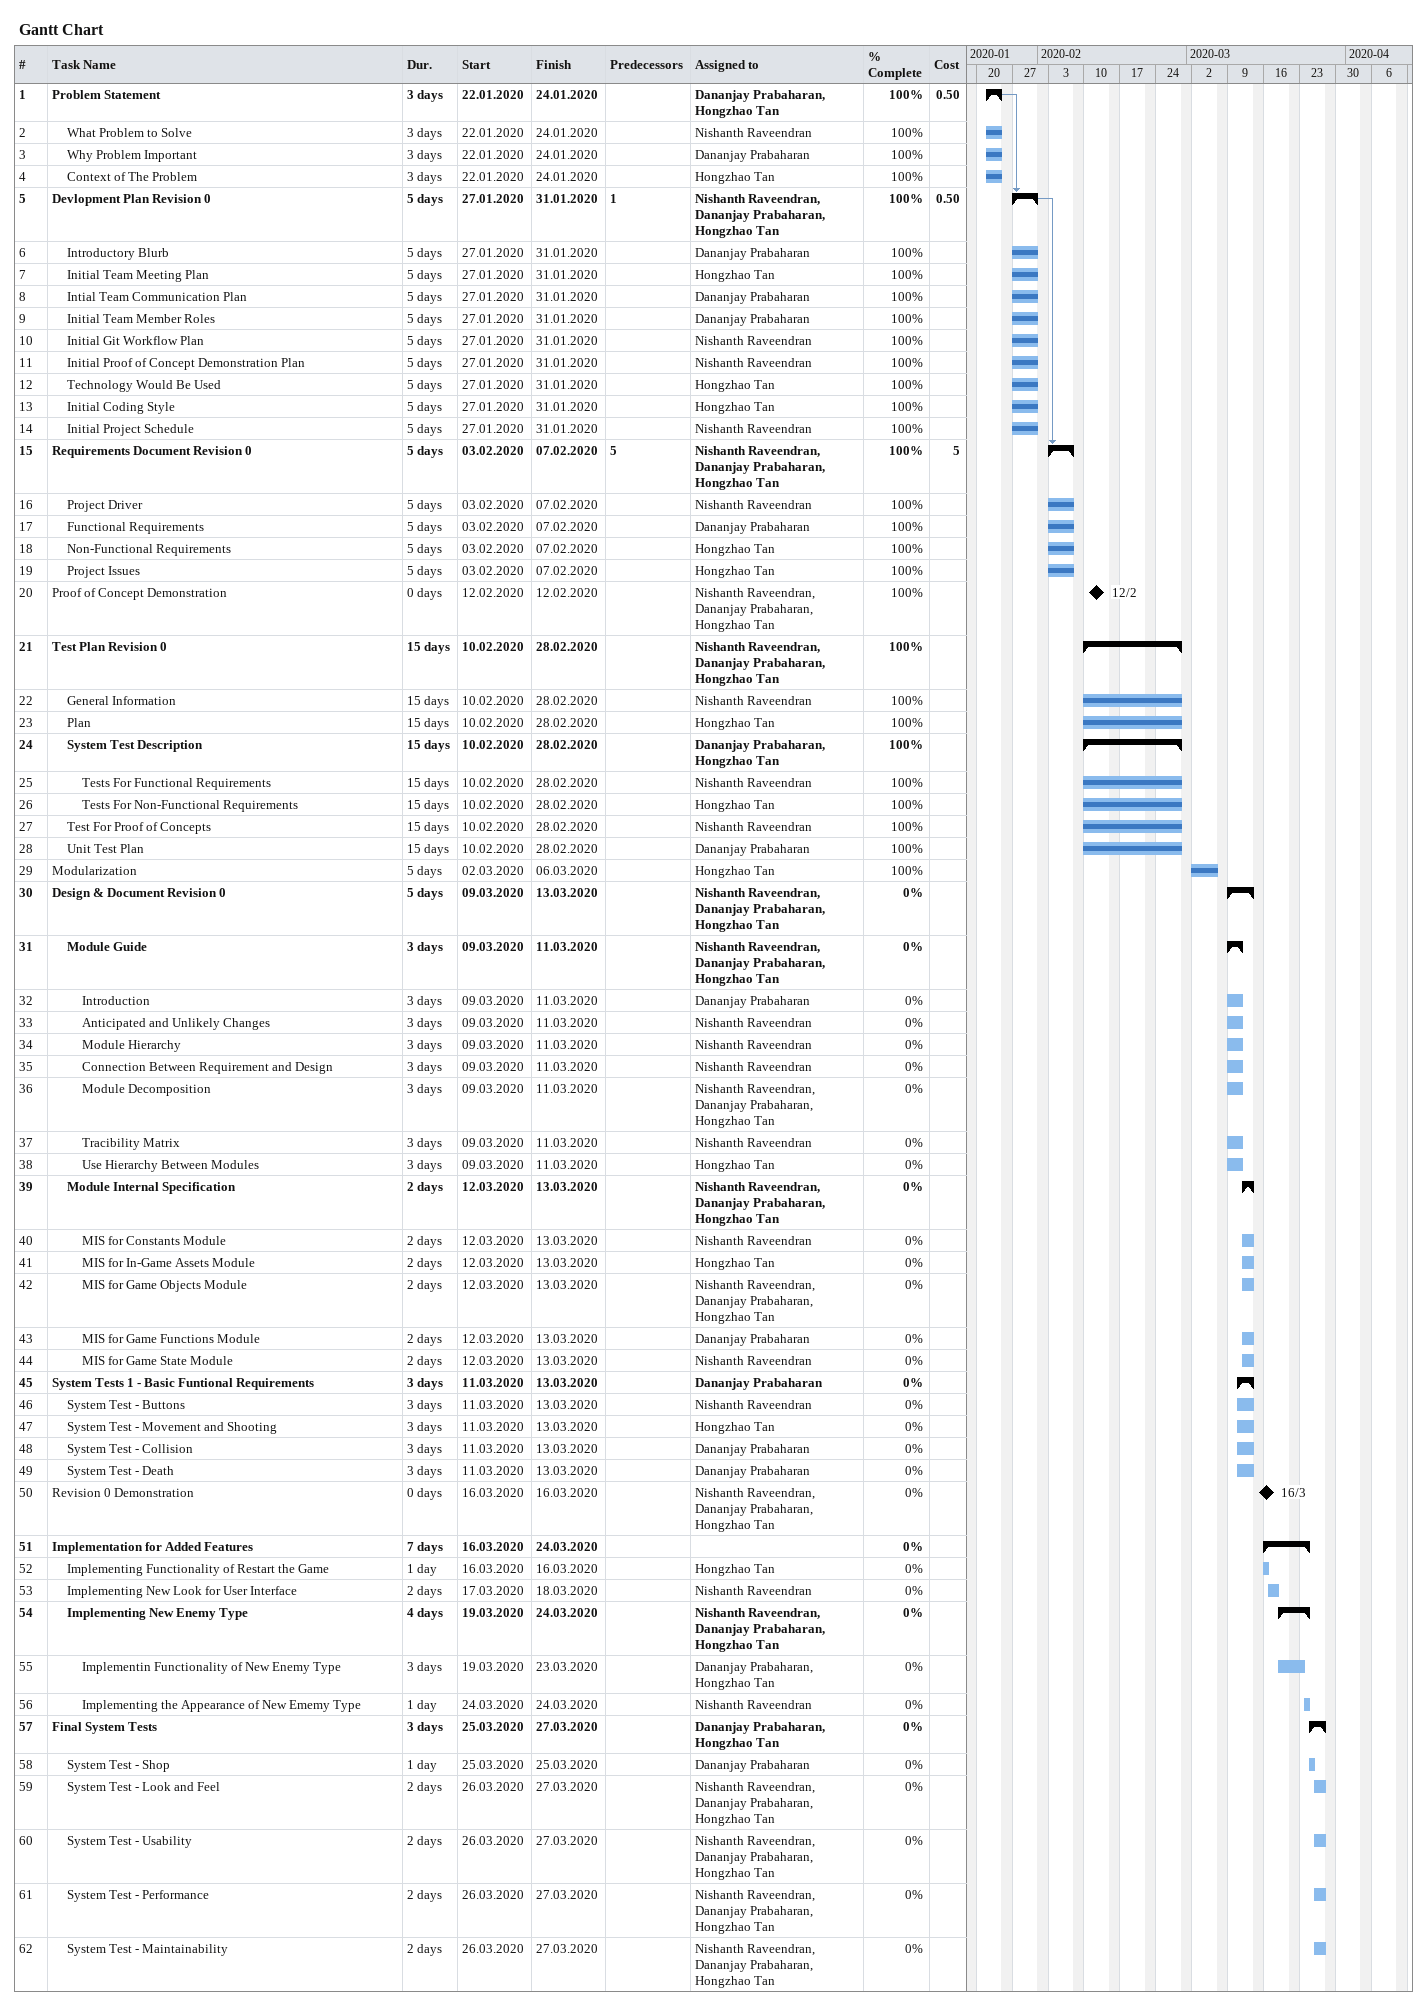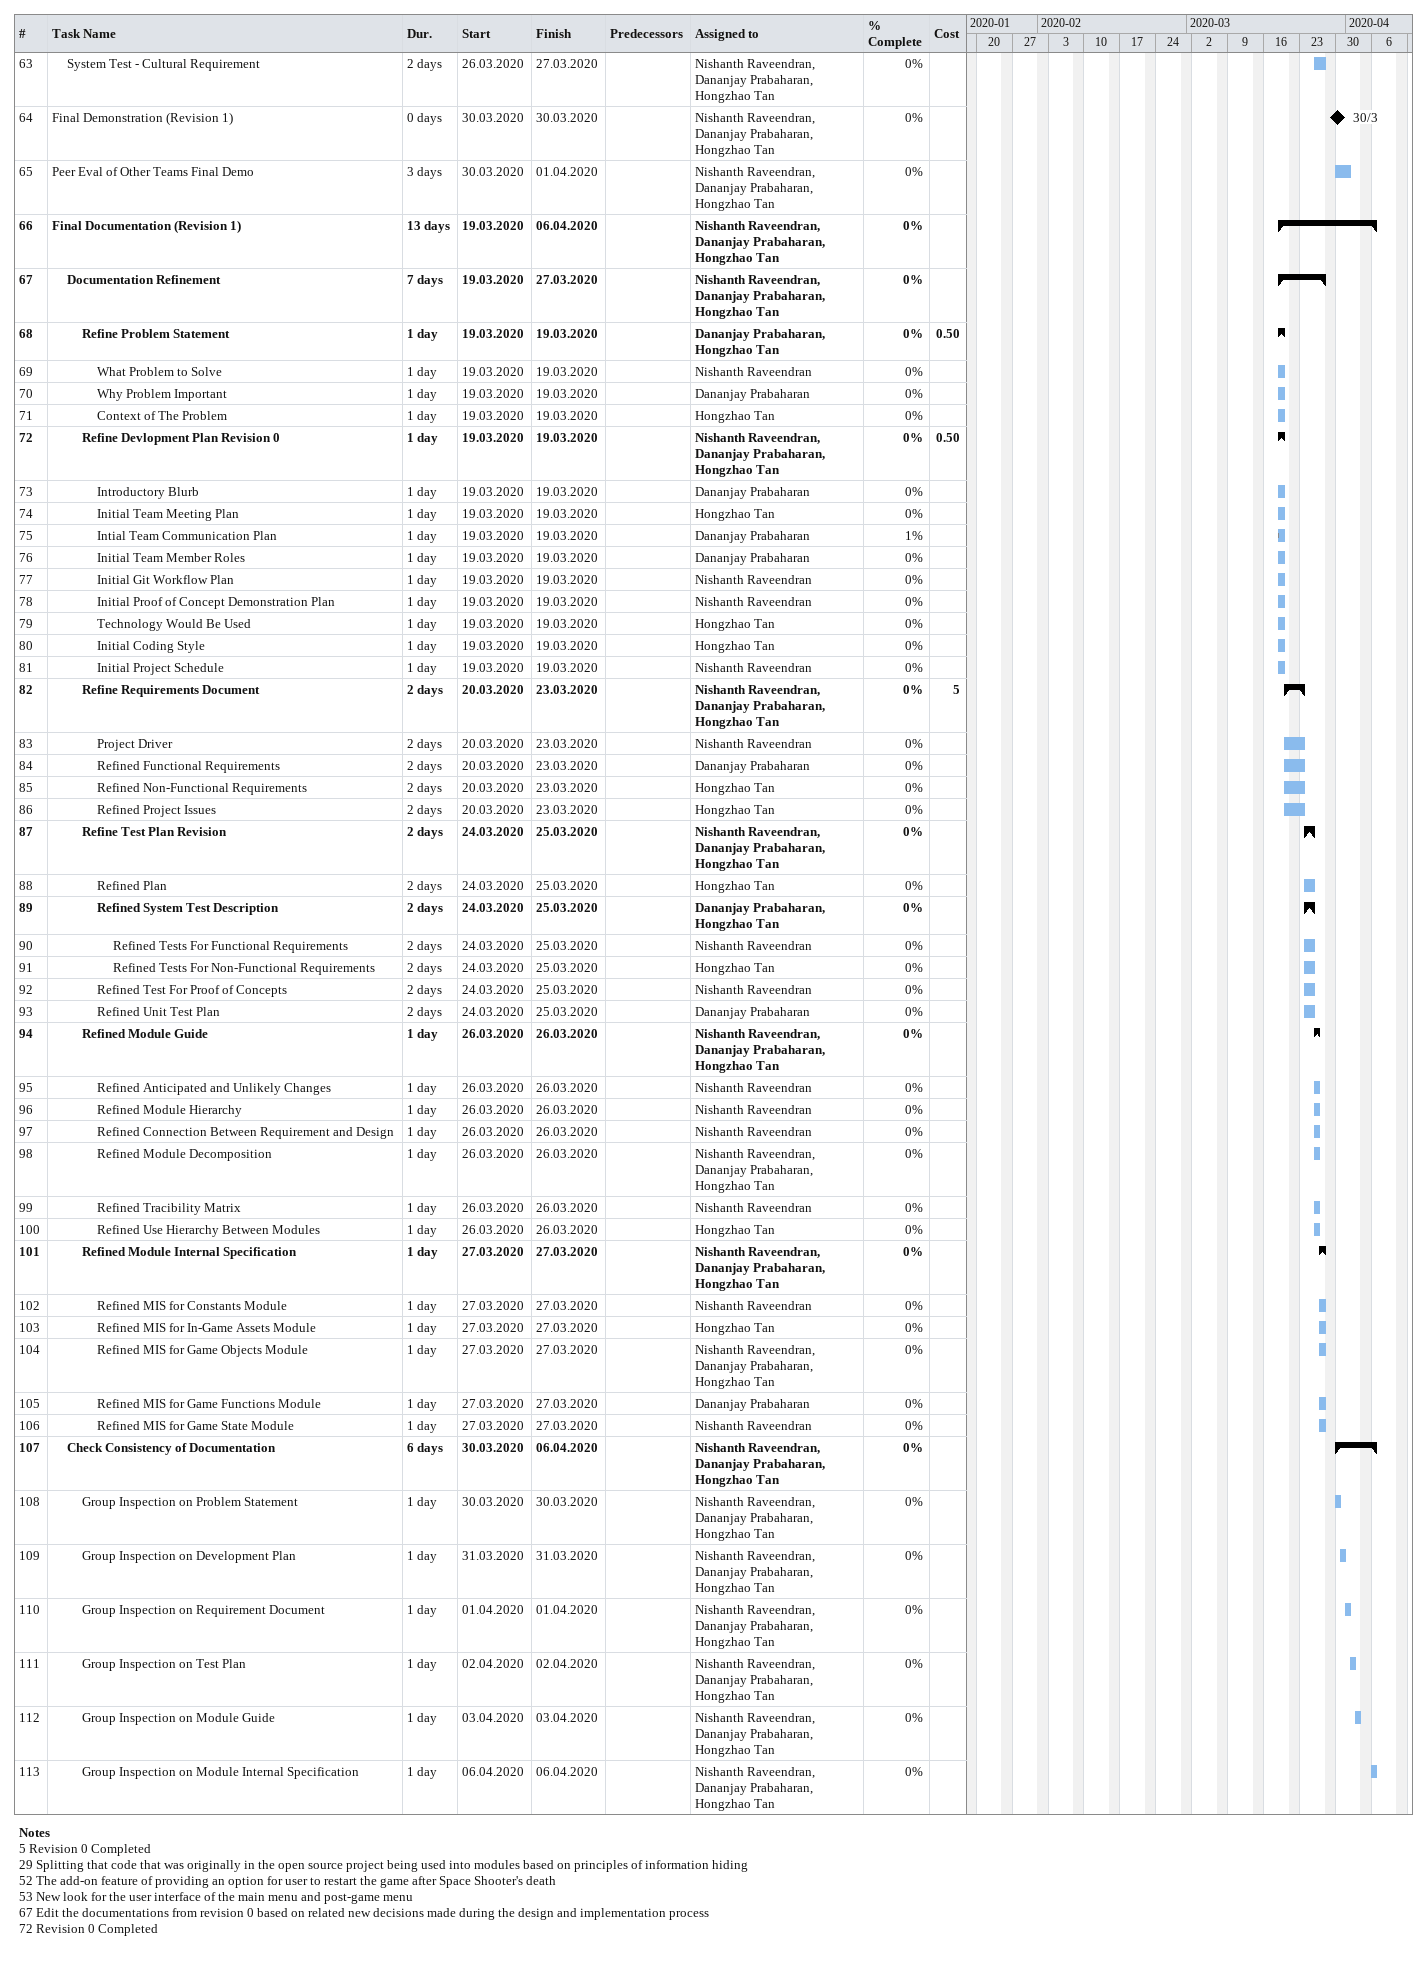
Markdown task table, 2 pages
Gantt Chart

| ID | Level | Task | Duration | Start | Finish | Predecessors | Resources | % complete | Cost |
|---|---|---|---|---|---|---|---|---|---|
| 1 | 1 | **Problem Statement** | 3d | 2020-01-22 | 2020-01-24 |  | Dananjay Prabaharan, Hongzhao Tan | 100 | 0.50 |
| 2 | 2 | What Problem to Solve | 3d | 2020-01-22 | 2020-01-24 |  | Nishanth Raveendran | 100 |  |
| 3 | 2 | Why Problem Important | 3d | 2020-01-22 | 2020-01-24 |  | Dananjay Prabaharan | 100 |  |
| 4 | 2 | Context of The Problem | 3d | 2020-01-22 | 2020-01-24 |  | Hongzhao Tan | 100 |  |
| 5 | 1 | **Devlopment Plan Revision 0** | 5d | 2020-01-27 | 2020-01-31 | 1 | Nishanth Raveendran, Dananjay Prabaharan, Hongzhao Tan | 100 | 0.50 |
| 6 | 2 | Introductory Blurb | 5d | 2020-01-27 | 2020-01-31 |  | Dananjay Prabaharan | 100 |  |
| 7 | 2 | Initial Team Meeting Plan | 5d | 2020-01-27 | 2020-01-31 |  | Hongzhao Tan | 100 |  |
| 8 | 2 | Intial Team Communication Plan | 5d | 2020-01-27 | 2020-01-31 |  | Dananjay Prabaharan | 100 |  |
| 9 | 2 | Initial Team Member Roles | 5d | 2020-01-27 | 2020-01-31 |  | Dananjay Prabaharan | 100 |  |
| 10 | 2 | Initial Git Workflow Plan | 5d | 2020-01-27 | 2020-01-31 |  | Nishanth Raveendran | 100 |  |
| 11 | 2 | Initial Proof of Concept Demonstration Plan | 5d | 2020-01-27 | 2020-01-31 |  | Nishanth Raveendran | 100 |  |
| 12 | 2 | Technology Would Be Used | 5d | 2020-01-27 | 2020-01-31 |  | Hongzhao Tan | 100 |  |
| 13 | 2 | Initial Coding Style | 5d | 2020-01-27 | 2020-01-31 |  | Hongzhao Tan | 100 |  |
| 14 | 2 | Initial Project Schedule | 5d | 2020-01-27 | 2020-01-31 |  | Nishanth Raveendran | 100 |  |
| 15 | 1 | **Requirements Document Revision 0** | 5d | 2020-02-03 | 2020-02-07 | 5 | Nishanth Raveendran, Dananjay Prabaharan, Hongzhao Tan | 100 | 5 |
| 16 | 2 | Project Driver | 5d | 2020-02-03 | 2020-02-07 |  | Nishanth Raveendran | 100 |  |
| 17 | 2 | Functional Requirements | 5d | 2020-02-03 | 2020-02-07 |  | Dananjay Prabaharan | 100 |  |
| 18 | 2 | Non-Functional Requirements | 5d | 2020-02-03 | 2020-02-07 |  | Hongzhao Tan | 100 |  |
| 19 | 2 | Project Issues | 5d | 2020-02-03 | 2020-02-07 |  | Hongzhao Tan | 100 |  |
| 20 | 1 | Proof of Concept Demonstration | 0d | 2020-02-12 | 2020-02-12 |  | Nishanth Raveendran, Dananjay Prabaharan, Hongzhao Tan | 100 |  |
| 21 | 1 | **Test Plan Revision 0** | 15d | 2020-02-10 | 2020-02-28 |  | Nishanth Raveendran, Dananjay Prabaharan, Hongzhao Tan | 100 |  |
| 22 | 2 | General Information | 15d | 2020-02-10 | 2020-02-28 |  | Nishanth Raveendran | 100 |  |
| 23 | 2 | Plan | 15d | 2020-02-10 | 2020-02-28 |  | Hongzhao Tan | 100 |  |
| 24 | 2 | **System Test Description** | 15d | 2020-02-10 | 2020-02-28 |  | Dananjay Prabaharan, Hongzhao Tan | 100 |  |
| 25 | 3 | Tests For Functional Requirements | 15d | 2020-02-10 | 2020-02-28 |  | Nishanth Raveendran | 100 |  |
| 26 | 3 | Tests For Non-Functional Requirements | 15d | 2020-02-10 | 2020-02-28 |  | Hongzhao Tan | 100 |  |
| 27 | 2 | Test For Proof of Concepts | 15d | 2020-02-10 | 2020-02-28 |  | Nishanth Raveendran | 100 |  |
| 28 | 2 | Unit Test Plan | 15d | 2020-02-10 | 2020-02-28 |  | Dananjay Prabaharan | 100 |  |
| 29 | 1 | Modularization | 5d | 2020-03-02 | 2020-03-06 |  | Hongzhao Tan | 100 |  |
| 30 | 1 | **Design & Document Revision 0** | 5d | 2020-03-09 | 2020-03-13 |  | Nishanth Raveendran, Dananjay Prabaharan, Hongzhao Tan | 0 |  |
| 31 | 2 | **Module Guide** | 3d | 2020-03-09 | 2020-03-11 |  | Nishanth Raveendran, Dananjay Prabaharan, Hongzhao Tan | 0 |  |
| 32 | 3 | Introduction | 3d | 2020-03-09 | 2020-03-11 |  | Dananjay Prabaharan | 0 |  |
| 33 | 3 | Anticipated and Unlikely Changes | 3d | 2020-03-09 | 2020-03-11 |  | Nishanth Raveendran | 0 |  |
| 34 | 3 | Module Hierarchy | 3d | 2020-03-09 | 2020-03-11 |  | Nishanth Raveendran | 0 |  |
| 35 | 3 | Connection Between Requirement and Design | 3d | 2020-03-09 | 2020-03-11 |  | Nishanth Raveendran | 0 |  |
| 36 | 3 | Module Decomposition | 3d | 2020-03-09 | 2020-03-11 |  | Nishanth Raveendran, Dananjay Prabaharan, Hongzhao Tan | 0 |  |
| 37 | 3 | Tracibility Matrix | 3d | 2020-03-09 | 2020-03-11 |  | Nishanth Raveendran | 0 |  |
| 38 | 3 | Use Hierarchy Between Modules | 3d | 2020-03-09 | 2020-03-11 |  | Hongzhao Tan | 0 |  |
| 39 | 2 | **Module Internal Specification** | 2d | 2020-03-12 | 2020-03-13 |  | Nishanth Raveendran, Dananjay Prabaharan, Hongzhao Tan | 0 |  |
| 40 | 3 | MIS for Constants Module | 2d | 2020-03-12 | 2020-03-13 |  | Nishanth Raveendran | 0 |  |
| 41 | 3 | MIS for In-Game Assets Module | 2d | 2020-03-12 | 2020-03-13 |  | Hongzhao Tan | 0 |  |
| 42 | 3 | MIS for Game Objects Module | 2d | 2020-03-12 | 2020-03-13 |  | Nishanth Raveendran, Dananjay Prabaharan, Hongzhao Tan | 0 |  |
| 43 | 3 | MIS for Game Functions Module | 2d | 2020-03-12 | 2020-03-13 |  | Dananjay Prabaharan | 0 |  |
| 44 | 3 | MIS for Game State Module | 2d | 2020-03-12 | 2020-03-13 |  | Nishanth Raveendran | 0 |  |
| 45 | 1 | **System Tests 1 - Basic Funtional Requirements** | 3d | 2020-03-11 | 2020-03-13 |  | Dananjay Prabaharan | 0 |  |
| 46 | 2 | System Test - Buttons | 3d | 2020-03-11 | 2020-03-13 |  | Nishanth Raveendran | 0 |  |
| 47 | 2 | System Test - Movement and Shooting | 3d | 2020-03-11 | 2020-03-13 |  | Hongzhao Tan | 0 |  |
| 48 | 2 | System Test - Collision | 3d | 2020-03-11 | 2020-03-13 |  | Dananjay Prabaharan | 0 |  |
| 49 | 2 | System Test - Death | 3d | 2020-03-11 | 2020-03-13 |  | Dananjay Prabaharan | 0 |  |
| 50 | 1 | Revision 0 Demonstration | 0d | 2020-03-16 | 2020-03-16 |  | Nishanth Raveendran, Dananjay Prabaharan, Hongzhao Tan | 0 |  |
| 51 | 1 | **Implementation for Added Features** | 7d | 2020-03-16 | 2020-03-24 |  |  | 0 |  |
| 52 | 2 | Implementing Functionality of Restart the Game | 1d | 2020-03-16 | 2020-03-16 |  | Hongzhao Tan | 0 |  |
| 53 | 2 | Implementing New Look for User Interface | 2d | 2020-03-17 | 2020-03-18 |  | Nishanth Raveendran | 0 |  |
| 54 | 2 | **Implementing New Enemy Type** | 4d | 2020-03-19 | 2020-03-24 |  | Nishanth Raveendran, Dananjay Prabaharan, Hongzhao Tan | 0 |  |
| 55 | 3 | Implementin Functionality of New Enemy Type | 3d | 2020-03-19 | 2020-03-23 |  | Dananjay Prabaharan, Hongzhao Tan | 0 |  |
| 56 | 3 | Implementing the Appearance of New Ememy Type | 1d | 2020-03-24 | 2020-03-24 |  | Nishanth Raveendran | 0 |  |
| 57 | 1 | **Final System Tests** | 3d | 2020-03-25 | 2020-03-27 |  | Dananjay Prabaharan, Hongzhao Tan | 0 |  |
| 58 | 2 | System Test - Shop | 1d | 2020-03-25 | 2020-03-25 |  | Dananjay Prabaharan | 0 |  |
| 59 | 2 | System Test - Look and Feel | 2d | 2020-03-26 | 2020-03-27 |  | Nishanth Raveendran, Dananjay Prabaharan, Hongzhao Tan | 0 |  |
| 60 | 2 | System Test - Usability | 2d | 2020-03-26 | 2020-03-27 |  | Nishanth Raveendran, Dananjay Prabaharan, Hongzhao Tan | 0 |  |
| 61 | 2 | System Test - Performance | 2d | 2020-03-26 | 2020-03-27 |  | Nishanth Raveendran, Dananjay Prabaharan, Hongzhao Tan | 0 |  |
| 62 | 2 | System Test - Maintainability | 2d | 2020-03-26 | 2020-03-27 |  | Nishanth Raveendran, Dananjay Prabaharan, Hongzhao Tan | 0 |  |
| 63 | 2 | System Test - Cultural Requirement | 2d | 2020-03-26 | 2020-03-27 |  | Nishanth Raveendran, Dananjay Prabaharan, Hongzhao Tan | 0 |  |
| 64 | 1 | Final Demonstration (Revision 1) | 0d | 2020-03-30 | 2020-03-30 |  | Nishanth Raveendran, Dananjay Prabaharan, Hongzhao Tan | 0 |  |
| 65 | 1 | Peer Eval of Other Teams Final Demo | 3d | 2020-03-30 | 2020-04-01 |  | Nishanth Raveendran, Dananjay Prabaharan, Hongzhao Tan | 0 |  |
| 66 | 1 | **Final Documentation (Revision 1)** | 13d | 2020-03-19 | 2020-04-06 |  | Nishanth Raveendran, Dananjay Prabaharan, Hongzhao Tan | 0 |  |
| 67 | 2 | **Documentation Refinement** | 7d | 2020-03-19 | 2020-03-27 |  | Nishanth Raveendran, Dananjay Prabaharan, Hongzhao Tan | 0 |  |
| 68 | 3 | **Refine Problem Statement** | 1d | 2020-03-19 | 2020-03-19 |  | Dananjay Prabaharan, Hongzhao Tan | 0 | 0.50 |
| 69 | 4 | What Problem to Solve | 1d | 2020-03-19 | 2020-03-19 |  | Nishanth Raveendran | 0 |  |
| 70 | 4 | Why Problem Important | 1d | 2020-03-19 | 2020-03-19 |  | Dananjay Prabaharan | 0 |  |
| 71 | 4 | Context of The Problem | 1d | 2020-03-19 | 2020-03-19 |  | Hongzhao Tan | 0 |  |
| 72 | 3 | **Refine Devlopment Plan Revision 0** | 1d | 2020-03-19 | 2020-03-19 |  | Nishanth Raveendran, Dananjay Prabaharan, Hongzhao Tan | 0 | 0.50 |
| 73 | 4 | Introductory Blurb | 1d | 2020-03-19 | 2020-03-19 |  | Dananjay Prabaharan | 0 |  |
| 74 | 4 | Initial Team Meeting Plan | 1d | 2020-03-19 | 2020-03-19 |  | Hongzhao Tan | 0 |  |
| 75 | 4 | Intial Team Communication Plan | 1d | 2020-03-19 | 2020-03-19 |  | Dananjay Prabaharan | 1 |  |
| 76 | 4 | Initial Team Member Roles | 1d | 2020-03-19 | 2020-03-19 |  | Dananjay Prabaharan | 0 |  |
| 77 | 4 | Initial Git Workflow Plan | 1d | 2020-03-19 | 2020-03-19 |  | Nishanth Raveendran | 0 |  |
| 78 | 4 | Initial Proof of Concept Demonstration Plan | 1d | 2020-03-19 | 2020-03-19 |  | Nishanth Raveendran | 0 |  |
| 79 | 4 | Technology Would Be Used | 1d | 2020-03-19 | 2020-03-19 |  | Hongzhao Tan | 0 |  |
| 80 | 4 | Initial Coding Style | 1d | 2020-03-19 | 2020-03-19 |  | Hongzhao Tan | 0 |  |
| 81 | 4 | Initial Project Schedule | 1d | 2020-03-19 | 2020-03-19 |  | Nishanth Raveendran | 0 |  |
| 82 | 3 | **Refine Requirements Document** | 2d | 2020-03-20 | 2020-03-23 |  | Nishanth Raveendran, Dananjay Prabaharan, Hongzhao Tan | 0 | 5 |
| 83 | 4 | Project Driver | 2d | 2020-03-20 | 2020-03-23 |  | Nishanth Raveendran | 0 |  |
| 84 | 4 | Refined Functional Requirements | 2d | 2020-03-20 | 2020-03-23 |  | Dananjay Prabaharan | 0 |  |
| 85 | 4 | Refined Non-Functional Requirements | 2d | 2020-03-20 | 2020-03-23 |  | Hongzhao Tan | 0 |  |
| 86 | 4 | Refined Project Issues | 2d | 2020-03-20 | 2020-03-23 |  | Hongzhao Tan | 0 |  |
| 87 | 3 | **Refine Test Plan Revision** | 2d | 2020-03-24 | 2020-03-25 |  | Nishanth Raveendran, Dananjay Prabaharan, Hongzhao Tan | 0 |  |
| 88 | 4 | Refined Plan | 2d | 2020-03-24 | 2020-03-25 |  | Hongzhao Tan | 0 |  |
| 89 | 4 | **Refined System Test Description** | 2d | 2020-03-24 | 2020-03-25 |  | Dananjay Prabaharan, Hongzhao Tan | 0 |  |
| 90 | 5 | Refined Tests For Functional Requirements | 2d | 2020-03-24 | 2020-03-25 |  | Nishanth Raveendran | 0 |  |
| 91 | 5 | Refined Tests For Non-Functional Requirements | 2d | 2020-03-24 | 2020-03-25 |  | Hongzhao Tan | 0 |  |
| 92 | 4 | Refined Test For Proof of Concepts | 2d | 2020-03-24 | 2020-03-25 |  | Nishanth Raveendran | 0 |  |
| 93 | 4 | Refined Unit Test Plan | 2d | 2020-03-24 | 2020-03-25 |  | Dananjay Prabaharan | 0 |  |
| 94 | 3 | **Refined Module Guide** | 1d | 2020-03-26 | 2020-03-26 |  | Nishanth Raveendran, Dananjay Prabaharan, Hongzhao Tan | 0 |  |
| 95 | 4 | Refined Anticipated and Unlikely Changes | 1d | 2020-03-26 | 2020-03-26 |  | Nishanth Raveendran | 0 |  |
| 96 | 4 | Refined Module Hierarchy | 1d | 2020-03-26 | 2020-03-26 |  | Nishanth Raveendran | 0 |  |
| 97 | 4 | Refined Connection Between Requirement and Design | 1d | 2020-03-26 | 2020-03-26 |  | Nishanth Raveendran | 0 |  |
| 98 | 4 | Refined Module Decomposition | 1d | 2020-03-26 | 2020-03-26 |  | Nishanth Raveendran, Dananjay Prabaharan, Hongzhao Tan | 0 |  |
| 99 | 4 | Refined Tracibility Matrix | 1d | 2020-03-26 | 2020-03-26 |  | Nishanth Raveendran | 0 |  |
| 100 | 4 | Refined Use Hierarchy Between Modules | 1d | 2020-03-26 | 2020-03-26 |  | Hongzhao Tan | 0 |  |
| 101 | 3 | **Refined Module Internal Specification** | 1d | 2020-03-27 | 2020-03-27 |  | Nishanth Raveendran, Dananjay Prabaharan, Hongzhao Tan | 0 |  |
| 102 | 4 | Refined MIS for Constants Module | 1d | 2020-03-27 | 2020-03-27 |  | Nishanth Raveendran | 0 |  |
| 103 | 4 | Refined MIS for In-Game Assets Module | 1d | 2020-03-27 | 2020-03-27 |  | Hongzhao Tan | 0 |  |
| 104 | 4 | Refined MIS for Game Objects Module | 1d | 2020-03-27 | 2020-03-27 |  | Nishanth Raveendran, Dananjay Prabaharan, Hongzhao Tan | 0 |  |
| 105 | 4 | Refined MIS for Game Functions Module | 1d | 2020-03-27 | 2020-03-27 |  | Dananjay Prabaharan | 0 |  |
| 106 | 4 | Refined MIS for Game State Module | 1d | 2020-03-27 | 2020-03-27 |  | Nishanth Raveendran | 0 |  |
| 107 | 2 | **Check Consistency of Documentation** | 6d | 2020-03-30 | 2020-04-06 |  | Nishanth Raveendran, Dananjay Prabaharan, Hongzhao Tan | 0 |  |
| 108 | 3 | Group Inspection on Problem Statement | 1d | 2020-03-30 | 2020-03-30 |  | Nishanth Raveendran, Dananjay Prabaharan, Hongzhao Tan | 0 |  |
| 109 | 3 | Group Inspection on Development Plan | 1d | 2020-03-31 | 2020-03-31 |  | Nishanth Raveendran, Dananjay Prabaharan, Hongzhao Tan | 0 |  |
| 110 | 3 | Group Inspection on Requirement Document | 1d | 2020-04-01 | 2020-04-01 |  | Nishanth Raveendran, Dananjay Prabaharan, Hongzhao Tan | 0 |  |
| 111 | 3 | Group Inspection on Test Plan | 1d | 2020-04-02 | 2020-04-02 |  | Nishanth Raveendran, Dananjay Prabaharan, Hongzhao Tan | 0 |  |
| 112 | 3 | Group Inspection on Module Guide | 1d | 2020-04-03 | 2020-04-03 |  | Nishanth Raveendran, Dananjay Prabaharan, Hongzhao Tan | 0 |  |
| 113 | 3 | Group Inspection on Module Internal Specification | 1d | 2020-04-06 | 2020-04-06 |  | Nishanth Raveendran, Dananjay Prabaharan, Hongzhao Tan | 0 |  |

Notes
- 5: Revision 0 Completed
- 29: Splitting that code that was originally in the open source project being used into modules based on principles of information hiding
- 52: The add-on feature of providing an option for user to restart the game after Space Shooter's death
- 53: New look for the user interface of the main menu and post-game menu
- 67: Edit the documentations from revision 0 based on related new decisions made during the design and implementation process
- 72: Revision 0 Completed
